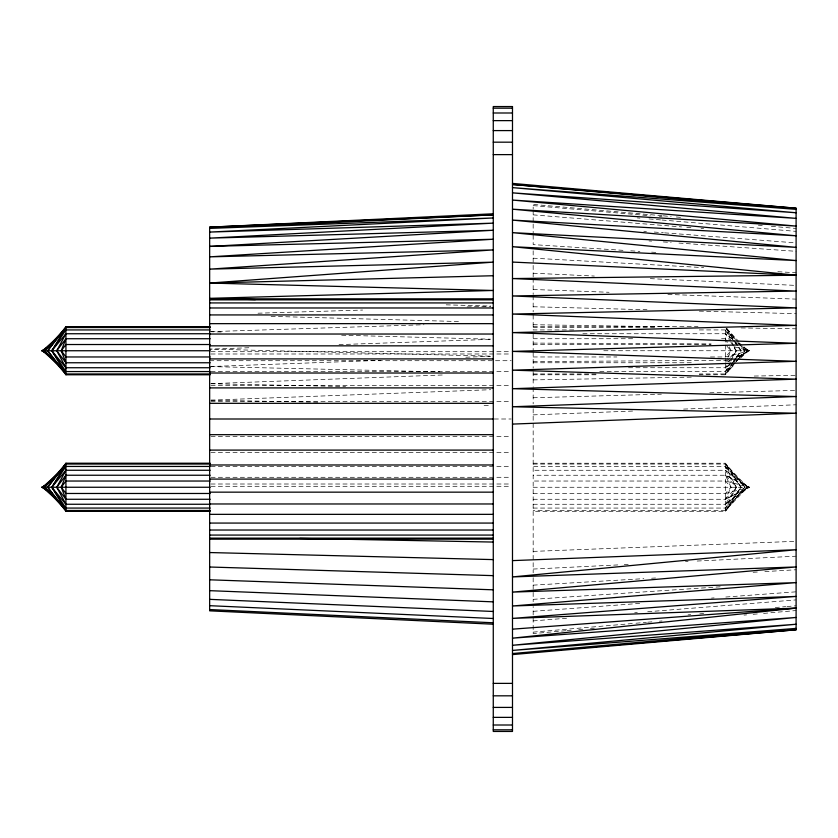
<?xml version="1.0" encoding="UTF-8"?>
<svg xmlns="http://www.w3.org/2000/svg" width="838" height="838" viewBox="0 0 838 838"><rect width="100%" height="100%" fill="white"/><g stroke="black" fill="none" stroke-linecap="round" stroke-linejoin="round"><path stroke-width="0.63" stroke-dasharray="4.19 3.14" d="M727.478 358.392L725.436 362.76L729.636 358.14M727.992 357.302L731.05 350.745L729.008 346.377M533.167 499.27L725.436 499.27L731.05 487.255L725.436 475.24L533.167 475.24M730.286 362.309L725.436 371.559L598.562 371.559M730.893 361.147L736.351 350.745L734.528 347.278M726.808 365.609L725.436 367.735L627.337 367.735M729.531 361.367L731.574 358.182M732.255 357.114L736.351 350.745L733.627 346.492M733.24 362.76L725.436 374.775L699.28 374.775M733.952 361.67L736.078 358.392M736.791 357.302L741.043 350.745L738.205 346.377M733.24 362.351L725.436 373.958L699.28 373.958M733.952 361.293L736.078 358.13M736.791 357.072L741.043 350.745L738.205 346.523M732.464 362.194L725.436 371.559L732.841 364.614M733.24 361.147L735.586 358.025M736.361 356.988L741.043 350.745L737.922 346.576M735.156 362.76L725.436 374.775L725.436 358.119M735.974 361.754L738.404 358.758M739.21 357.753L744.888 350.745L741.64 346.733M735.156 362.351L725.436 373.958L734.318 364.677M735.974 361.388L738.404 358.486M739.21 357.512L744.888 350.745L741.64 346.869M533.167 493.477L725.436 493.477L731.05 487.255L725.436 481.033L533.167 481.033M730.474 357.208L736.351 350.745L732.988 347.047M533.167 508.069L725.436 508.069L736.351 487.255L725.436 475.24L749.476 487.255L725.436 499.27L736.351 487.255L725.436 466.441L533.167 466.441M740.541 358.172L747.643 350.745L744.092 347.026M736.539 361.147L747.643 350.745L743.013 346.408M729.479 364.645L725.436 367.735L729.542 364.781M733.512 361.555L735.534 360.015M739.566 356.925L747.643 350.745L742.594 346.88M739.786 357.397L749.015 350.745L743.882 347.047M727.688 361.618L729.929 360.466L727.73 361.618M736.665 357.04L749.015 350.745L741.159 346.733M725.436 499.27L749.015 487.255L725.436 470.265L533.167 470.265M736.885 357.04L749.476 350.745L741.462 346.733M734.298 346.817L749.476 350.745L725.436 356.967L709.744 356.967M725.436 493.477L749.476 487.255L725.436 481.033M533.167 632.135L634.691 623.336M636 623.221L646.412 622.32M647.711 622.205L652.917 621.754M659.422 621.188L662.03 620.968M565.702 630.71L533.167 633.559L533.167 606.523M567.012 630.595L573.517 630.019M578.723 629.568L583.929 629.118M590.434 628.542L594.341 628.207M744.029 615.102L746.637 614.883M753.142 614.306L758.348 613.856M763.554 613.395L796.1 610.546M688.061 614.862L690.669 614.642M699.772 613.877L703.679 613.542M775.276 607.529L785.688 606.649M786.987 606.544L796.1 605.769M533.167 620.906L569.61 617.994M634.691 612.788L637.299 612.588M647.711 611.75L796.1 599.893M533.167 611.321L639.897 603.402M711.493 598.091L714.091 597.903M725.813 597.033L796.1 591.817M533.167 599.327L720.607 586.768M533.167 585.144L643.804 578.67M651.618 578.22L655.515 577.99M753.142 572.27L758.348 571.966M764.864 571.589L796.1 569.756M533.167 569.065L617.774 564.927M624.279 564.613L628.186 564.414M685.463 561.617L688.061 561.491M697.174 561.041L796.1 556.202M533.167 414.873L635.194 410.966M683.599 409.101L796.1 404.785M533.167 551.394L796.1 541.306M209.657 366.573L380.871 360.319M465.823 357.218L490.649 356.307M210.967 383.668L442.296 374.995M210.967 400.145L490.649 389.712M248.865 347.76L209.657 349.121L490.649 356.15M339.044 344.617L490.649 339.348M210.967 331.649L423.997 324.735M258.02 313.203L362.571 310.06M467.133 306.918L490.649 306.216M533.167 397.767L661.36 394.164M709.765 392.802L796.1 390.372M533.167 379.907L694.063 377.1M754.242 376.053L796.1 375.319M533.167 361.587L725.457 360.34M533.167 326.705L697.97 326.705M533.167 327.522L657.421 327.522M573.716 329.931L533.167 329.931L533.167 313.161M699.28 329.931L725.436 329.931L735.617 339.463M582.871 333.744L725.436 333.744L733.638 339.662M533.167 338.73L635.183 338.73M721.518 338.73L725.436 338.73L727.96 341.495M533.167 344.523L711.053 344.523M603.8 350.745L749.476 350.745M210.967 351.709L511.19 351.709M210.967 353.992L511.19 353.992M533.167 356.967L616.873 356.967M209.657 360.717L511.19 360.717M533.167 362.76L692.743 362.76M210.967 371.412L511.19 371.412M533.167 373.958L598.562 373.958M533.167 374.775L598.562 374.775M210.967 385.354L511.19 385.354M210.967 401.58L511.19 401.58M494.221 419L511.19 419M210.967 436.42L511.19 436.42M210.967 452.646L511.19 452.646M533.167 463.225L725.436 463.225L744.888 487.255L725.436 511.295L533.167 511.295M533.167 464.043L725.436 464.043L747.643 487.255L725.436 510.478L533.167 510.478M210.967 466.588L511.19 466.588M210.967 477.283L511.19 477.283M210.967 484.008L511.19 484.008M210.967 486.291L511.19 486.291M533.167 487.255L749.476 487.255M533.167 504.256L725.436 504.256L749.015 487.255L725.436 475.24M533.167 343.088L711.074 343.905M533.167 324.715L669.206 326.83M741.159 327.951L796.1 328.8M210.967 400.218L318.136 402.24M484.113 405.372L490.649 405.498M210.967 383.741L345.581 386.538M210.967 366.604L439.678 371.852M533.167 306.75L646.967 309.746M699.301 311.118L796.1 313.663M209.657 331.691L222.73 332.047M341.663 335.21L490.649 339.191M446.214 304.843L490.649 306.059M271.083 316.345L460.596 321.583M533.167 289.498L609.037 292.273M667.907 294.431L796.1 299.124M533.167 273.219L594.341 276.058M650.309 278.645L796.1 285.412M533.167 258.177L703.679 267.615M777.874 271.721L796.1 272.738M622.98 250.321L533.167 244.623L533.167 233.949M630.784 250.813L639.897 251.4M651.618 252.144L656.824 252.468M649.01 240.935L651.618 241.124M663.329 241.941L671.144 242.496M678.948 243.051L796.1 251.316M643.804 231.257L646.412 231.456M654.216 232.053L663.329 232.744M664.628 232.849L796.1 242.905M533.167 214.863L681.556 226.92M686.762 227.339L693.267 227.873M701.081 228.502L703.679 228.722M637.299 217.922L639.897 218.142M649.01 218.917L660.732 219.912M662.03 220.017L796.1 231.372M662.03 215.722L533.167 204.441L533.167 209.102M663.329 215.837L671.144 216.518M676.35 216.969L682.855 217.545M533.167 205.614L650.309 215.785M659.422 216.571L662.03 216.801M758.348 225.16L762.255 225.495M771.369 226.291L796.1 228.439M732.506 339.16L725.436 333.744L730.212 341.181M736.539 342.25L738.561 343.79M739.315 342.941L742.091 345.539M726.326 328.454L738.76 341.454M727.038 346.304L731.05 350.745L725.436 356.967L725.436 327.522M726.253 328.496L735.156 339.139M738.404 343.004L740.834 345.905M727.059 328.706L737.587 341.726M738.404 342.732L740.834 345.738M734.025 341.38L725.436 329.931L731.501 341.495M734.8 342.417L737.147 345.539M726.148 328.58L734.664 341.244M735.376 342.302L737.503 345.466M726.86 328.894L737.503 345.277M730.893 342.25L732.936 345.434M732.108 342.648L733.92 346.115M725.436 338.73L728.494 345.277M533.167 210.254L533.167 222.793M533.167 224.039L533.167 232.765M533.167 250.782L533.167 276.969M533.167 278.226L533.167 294.421M533.167 295.657L533.167 311.883M533.167 333.744L533.167 350.745M533.167 351.991L533.167 368.133M533.167 371.559L533.167 386.287M533.167 387.565L533.167 403.874M533.167 408.766L533.167 572.773M533.167 577.728L533.167 601.726M736.351 487.255L725.436 504.256L747.643 487.255L725.436 466.441L741.043 487.255L725.436 511.295L725.436 463.225L741.043 487.255L725.436 510.478L744.888 487.255L725.436 464.043L741.043 487.255L725.436 508.069L747.643 487.255L725.436 470.265L736.351 487.255"/><path stroke-width="1.26" d="M210.139 338.73L65.93 338.73L61.247 350.745L65.93 362.76L210.139 362.76M210.139 475.24L65.93 475.24L61.247 487.255L65.93 499.27L210.139 499.27M210.139 333.744L65.93 333.744L56.733 350.745L65.93 367.735L210.139 367.735M210.139 470.265L65.93 470.265L56.733 487.255L65.93 504.256L210.139 504.256M210.139 326.705L65.93 326.705L47.661 350.745L65.93 374.775L210.139 374.775M210.139 463.225L65.93 463.225L47.661 487.255L65.93 511.295L210.139 511.295M65.93 338.73L56.733 350.745L65.93 362.76M65.93 475.24L56.733 487.255L65.93 499.27M65.93 333.744L51.809 350.745L65.93 373.958L210.139 373.958M65.93 470.265L51.809 487.255L65.93 510.478L210.139 510.478M51.966 343.507L44.519 350.745L65.93 373.958L47.661 350.745L65.93 327.522L210.139 327.522M53.831 478.205L44.519 487.255L65.93 510.478L47.661 487.255L65.93 464.043L210.139 464.043M61.069 367.222L42.56 350.745L56.198 338.604M58.147 336.866L62.043 333.398M56.198 499.396L42.56 487.255L61.069 470.778M47.64 354.432L42.56 350.745L46.624 347.791M46.624 490.209L42.56 487.255L47.64 483.568M42.56 487.255L44.791 486.113M45.336 352.463L41.9 350.745L45.336 349.027M45.336 488.973L41.9 487.255L45.336 485.537M44.435 351.394L41.9 350.745L44.435 350.085M44.435 487.915L41.9 487.255L44.435 486.606M512.489 560.612L796.1 549.738L512.489 576.921L796.1 566.949L512.489 592.11L796.1 582.62L512.489 605.989L796.1 596.436L512.489 618.392L796.1 608.126L512.489 638.168L796.1 617.459L512.489 645.281L796.1 624.258L512.489 650.435L796.1 628.395L512.489 653.546L796.1 629.778L796.1 208.222L512.489 183.407M512.489 654.593L796.1 629.778M255.401 299.595L209.657 298.328L493.268 290.472L209.657 283.066L493.268 262.147L209.657 269.145L493.268 249.923L209.657 256.857L493.268 239.239L210.139 246.382M512.489 629.16L796.1 608.126M209.657 246.456L493.268 230.261L209.657 238.139L493.268 223.138L209.657 232.084L493.268 217.964L209.657 228.397L493.268 214.832L209.657 227.161L209.657 610.839L493.268 624.216M209.657 227.161L493.268 213.784M512.489 424.091L796.1 413.218L512.489 406.755L796.1 396.552L512.489 388.696L796.1 379.153L512.489 370.166L796.1 361.304L512.489 351.394L796.1 343.287L512.489 332.602L796.1 325.385L512.489 314.051L796.1 307.881L512.489 295.961L796.1 291.079L512.489 278.562L796.1 275.22L512.489 246.707L796.1 260.566L512.489 232.65L796.1 247.357L512.489 220.09L796.1 235.803L512.489 209.186L796.1 226.092L512.489 200.062L796.1 218.372L512.489 192.845L796.1 212.758L512.489 187.628L796.1 209.364L512.489 184.465L796.1 208.222M209.657 283.066L493.268 275.733M493.268 108.186L512.489 108.186M493.268 112.994L512.489 112.994M493.268 120.63L512.489 120.63M493.268 130.592L512.489 130.592M493.268 142.177L512.489 142.177M493.268 154.621L512.489 154.621M209.657 298.831L493.268 298.831M209.657 299.857L493.268 299.857M209.657 302.927L493.268 302.927M209.657 307.975L493.268 307.975M209.657 314.931L493.268 314.931M209.657 323.657L493.268 323.657M210.139 329.931L65.93 329.931L51.809 350.745L65.93 371.559L210.139 371.559M209.657 334.027L493.268 334.027M210.139 344.523L65.93 344.523L61.247 350.745L65.93 356.967L210.139 356.967M209.657 345.843L493.268 345.843M41.9 350.745L210.139 350.745M209.657 358.915L493.268 358.915M209.657 373.015L493.268 373.015M209.657 387.9L493.268 387.9M209.657 403.319L493.268 403.319M209.657 419L493.268 419M209.657 434.681L493.268 434.681M209.657 450.1L493.268 450.1M209.657 464.985L493.268 464.985M210.139 466.441L65.93 466.441L51.809 487.255L65.93 508.069L210.139 508.069M209.657 479.085L493.268 479.085M210.139 481.033L65.93 481.033L61.247 487.255L65.93 493.477L210.139 493.477M41.9 487.255L210.139 487.255M209.657 492.157L493.268 492.157M209.657 503.973L493.268 503.973M209.657 514.343L493.268 514.343M209.657 523.069L493.268 523.069M209.657 530.025L493.268 530.025M209.657 535.073L493.268 535.073M209.657 538.143L493.268 538.143M209.657 539.169L493.268 539.169M493.268 683.379L512.489 683.379M493.268 695.823L512.489 695.823M493.268 707.408L512.489 707.408M493.268 717.37L512.489 717.37M493.268 725.006L512.489 725.006M493.268 729.814L512.489 729.814M299.836 538.415L493.268 542.06M209.657 552.546L493.268 559.606M209.657 567.012L493.268 575.643M209.657 579.802L493.268 589.816M209.657 590.664L493.268 601.852M209.657 599.348L493.268 611.478M209.657 605.685L493.268 618.507M512.489 262.074L796.1 275.22M209.657 609.551L493.268 622.781M42.56 350.745L44.791 351.887M58.147 501.134L62.043 504.602M53.831 359.795L44.519 350.745L65.93 327.522L51.809 350.745L65.93 367.735M51.966 494.493L44.519 487.255L65.93 464.043L51.809 487.255L65.93 504.256M65.93 326.705L65.93 374.775M65.93 463.225L65.93 511.295M512.489 106.552L493.268 106.552L493.268 731.448L512.489 731.448L512.489 106.552"/></g></svg>
